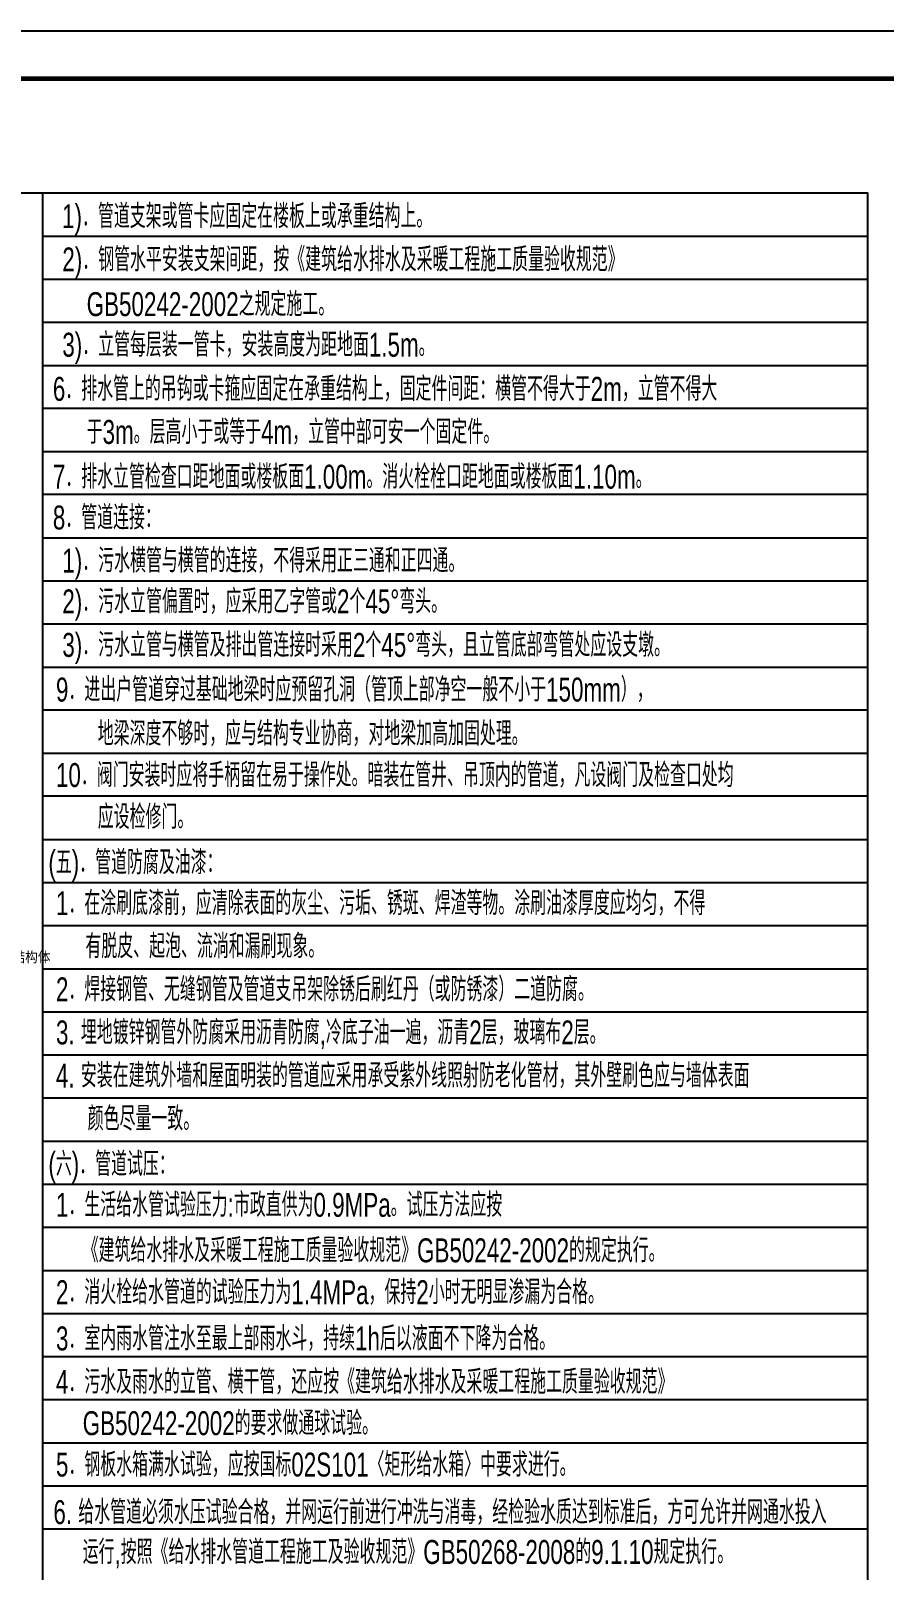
# Model space of a CAD drawing. Extents: x 14033796 to 29392202, y -1365078 to -465345.
# Drawn here: x 14630032 to 14647855, y -605091 to -572943 of the extents above; entities that cross this region are included whole.
import ezdxf
from ezdxf import colors
from ezdxf.entities.mleader import LeaderData, LeaderLine
from ezdxf.math import Vec2, Vec3

# ---------------------------------------------------------------- set-up
doc = ezdxf.new("R2010")
doc.units = 0
doc.header["$LTSCALE"] = 1000
doc.header["$MEASUREMENT"] = 0
for name, color, linetype in [('JZ_0', 7, 'Continuous'), ('JZ_TEXT', 42, 'Continuous'), ('TK', 4, 'Continuous')]:
    doc.layers.add(name, color=color, linetype=linetype)
doc.styles.add('DXF', font='ros.shx', dxfattribs={"width": 0.7, "bigfont": 'hzs.shx'})
doc.styles.add('标题文字', font='txt.shx', dxfattribs={"bigfont": 'hztxt.shx'})

# ---------------------------------------------------------------- blocks, each defined once
blk = doc.blocks.new('GeYuanFrame_50786743', base_point=(20.09, 4.53))
at = {"layer": 'TK'}
blk.add_lwpolyline([(20.09, 4.53), (20.09, 598.53), (861.09, 598.53), (861.09, 4.53)], close=True, dxfattribs=at)
at = {"layer": 'TK', "const_width": 1}
blk.add_lwpolyline([(45.09, 588.53), (851.09, 588.53), (851.09, 14.53), (45.09, 14.53)], close=True, dxfattribs=at)
blk = doc.blocks.new('抗震大样2')
at = {"color": 4}
ml = blk.add_multileader_mtext('Standard', dxfattribs=at)
ml.set_content('{\\fFangSong_GB2312|b0|i0|c134|p49;\\W0.9;结构体}', color=4, style='标题文字')
ml.set_leader_properties()
ml.build(insert=Vec2(0, 0))
ml.multileader.update_dxf_attribs({"dogleg_length": 0.36, "arrow_head_size": 123.1})
ctx = ml.context
ctx.base_point, ctx.char_height, ctx.arrow_head_size, ctx.landing_gap_size, ctx.plane_origin = Vec3(9830.4, -102.5), 307.714, 123.1, 49.8, Vec3(8938.5, 909.7)
notes = []
notes.append((ctx, [(0, (1, 1, 0), (9733.9, -102.5), (1, 0), 96.5, [(0, [(9016.9, 1040.6)], 0, [])])]))
ctx.mtext.insert, ctx.mtext.width, ctx.mtext.flow_direction = Vec3(9880.3, 61.6), 1718.781, 5
for ctx, leaders in notes:
    for number, flags, end, landing, length, lines in leaders:
        leader = LeaderData()
        leader.index, (leader.has_last_leader_line, leader.has_dogleg_vector, leader.attachment_direction) = number, flags
        leader.last_leader_point, leader.dogleg_vector, leader.dogleg_length = Vec3(end), Vec3(landing), length
        for number, points, colour, breaks in lines:
            line = LeaderLine()
            line.index, line.vertices, line.color, line.breaks = number, Vec3.list(points), colors.encode_raw_color(colour), breaks
            leader.lines.append(line)
        ctx.leaders.append(leader)

msp = doc.modelspace()

# ---------------------------------------------------------------- linework, layer by layer
at = {"layer": 'JZ_0', "color": 8}
for p, q in [((14594816.1, -576329.2), (14647515.5, -576329.2)), ((14630282.5, -624717.3), (14630282.5, -576329.2)), ((14647515.5, -624717.3), (14647515.5, -576329.2)), ((14630282.5, -577229.2), (14647515.5, -577229.2)), ((14630282.5, -578129.2), (14647515.5, -578129.2)), ((14630282.5, -579029.2), (14647515.5, -579029.2)), ((14630282.5, -579929.2), (14647515.5, -579929.2)), ((14647515.5, -580829.2), (14630282.5, -580829.2)), ((14630282.5, -581729.2), (14647515.5, -581729.2)), ((14647515.5, -582629.2), (14630282.5, -582629.2)), ((14630282.5, -583529.2), (14647515.5, -583529.2)), ((14630282.5, -584429.2), (14647515.5, -584429.2)), ((14630282.5, -585329.2), (14647515.5, -585329.2)), ((14630282.5, -586229.2), (14647515.5, -586229.2)), ((14647515.5, -587129.2), (14630282.5, -587129.2)), ((14630282.5, -588029.2), (14647515.5, -588029.2)), ((14647515.5, -588929.2), (14630282.5, -588929.2)), ((14630282.5, -589829.2), (14647515.5, -589829.2)), ((14630282.5, -590729.2), (14647515.5, -590729.2)), ((14630282.5, -591629.2), (14647515.5, -591629.2)), ((14630282.5, -592529.2), (14647515.5, -592529.2)), ((14630282.5, -593429.2), (14647515.5, -593429.2)), ((14630282.5, -594329.2), (14647515.5, -594329.2)), ((14630282.5, -595229.2), (14647515.5, -595229.2)), ((14630282.5, -596129.2), (14647515.5, -596129.2)), ((14630282.5, -597029.2), (14647515.5, -597029.2)), ((14630282.5, -597929.2), (14647515.5, -597929.2)), ((14630282.5, -598829.2), (14647515.5, -598829.2)), ((14630282.5, -599729.2), (14647515.5, -599729.2)), ((14630282.5, -600629.2), (14647515.5, -600629.2)), ((14630282.5, -601529.2), (14647515.5, -601529.2)), ((14630282.5, -602429.2), (14647515.5, -602429.2)), ((14630282.5, -603329.2), (14647515.5, -603329.2)), ((14630282.5, -604229.2), (14647515.5, -604229.2))]:
    msp.add_line(p, q, dxfattribs=at)

# ---------------------------------------------------------------- block references
for name, p, xscale, yscale, zscale in [('GeYuanFrame_50786743', (14592316.1, -632342.5), 100, 100, 100), ('抗震大样2', (14622734.4, -592220.8), 0.7, 0.7, 0.7)]:
    msp.add_blockref(name, p, dxfattribs=dict(xscale=xscale, yscale=yscale, zscale=zscale))

# ---------------------------------------------------------------- texts
at = {"layer": 'JZ_TEXT', "style": 'DXF', "width": 0.7}
for s, p in [('1)．管道支架或管卡应固定在楼板上或承重结构上。', (14630685.9, -577064.2)), ('2)．钢管水平安装支架间距，按《建筑给水排水及采暖工程施工质量验收规范》', (14630691.2, -577967.9)), ('GB50242-2002之规定施工。', (14631198.9, -578901.3)), ('3)．立管每层装一管卡，安装高度为距地面1.5m。', (14630691.2, -579749.1)), ('6．排水管上的吊钩或卡箍应固定在承重结构上，固定件间距：横管不得大于2m，立管不得大', (14630492.8, -580670.5)), ('于3m。层高小于或等于4m，立管中部可安一个固定件。', (14631198.9, -581569.9)), ('7．排水立管检查口距地面或楼板面1.00m。消火栓栓口距地面或楼板面1.10m。', (14630492.8, -582504.9)), ('8．管道连接：', (14630492.8, -583357.6)), ('1)．污水横管与横管的连接，不得采用正三通和正四通。', (14630691.2, -584256.5)), ('2)．污水立管偏置时，应采用乙字管或2个45%%d弯头。', (14630691.2, -585109.6)), ('3)．污水立管与横管及排出管连接时采用2个45%%d弯头，且立管底部弯管处应设支墩。', (14630691.2, -586017.8)), ('9．进出户管道穿过基础地梁时应预留孔洞（管顶上部净空一般不小于150mm），', (14630558.2, -586950.9)), ('地梁深度不够时，应与结构专业协商，对地梁加高加固处理。', (14631431.1, -587869.7)), ('10．阀门安装时应将手柄留在易于操作处。暗装在管井、吊顶内的管道，凡设阀门及检查口处均', (14630558.2, -588735.2)), ('应设检修门。 ', (14631431.1, -589609.6)), ('(五)．管道防腐及油漆：', (14630399.7, -590559.1)), ('1．在涂刷底漆前，应清除表面的灰尘、污垢、锈斑、焊渣等物。涂刷油漆厚度应均匀，不得', (14630558.2, -591411.1)), ('有脱皮、起泡、流淌和漏刷现象。', (14631173.2, -592311.1)), ('2．焊接钢管、无缝钢管及管道支吊架除锈后刷红丹（或防锈漆）二道防腐。', (14630558.2, -593211.1)), ('3. 埋地镀锌钢管外防腐采用沥青防腐,冷底子油一遍，沥青2层，玻璃布2层。', (14630558.2, -594111.1)), ('4. 安装在建筑外墙和屋面明装的管道应采用承受紫外线照射防老化管材，其外壁刷色应与墙体表面', (14630558.2, -595011.1)), ('颜色尽量一致。', (14631220.9, -595911.1)), ('(六)．管道试压：', (14630399.7, -596859.1)), ('1．生活给水管试验压力:市政直供为0.9MPa。试压方法应按', (14630558.2, -597711.1)), ('《建筑给水排水及采暖工程施工质量验收规范》GB50242-2002的规定执行。', (14631116.1, -598660.7)), ('2．消火栓给水管道的试验压力为1.4MPa，保持2小时无明显渗漏为合格。', (14630558.2, -599535.5)), ('3．室内雨水管注水至最上部雨水斗，持续1h后以液面不下降为合格。', (14630558.2, -600501.4)), ('4．污水及雨水的立管、横干管，还应按《建筑给水排水及采暖工程施工质量验收规范》', (14630558.2, -601407.4)), ('GB50242-2002的要求做通球试验。', (14631116.1, -602271.2)), ('5．钢板水箱满水试验，应按国标02S101〈矩形给水箱〉中要求进行。', (14630558.2, -603135.1)), ('6. 给水管道必须水压试验合格，并网运行前进行冲洗与消毒，经检验水质达到标准后，方可允许并网通水投入', (14630504.3, -604129)), ('运行,按照《给水排水管道工程施工及验收规范》GB50268-2008的9.1.10规定执行。', (14631116.1, -604960.7))]:
    msp.add_text(s, height=500, dxfattribs=at).set_placement(p)

doc.saveas('drawing.dxf')
